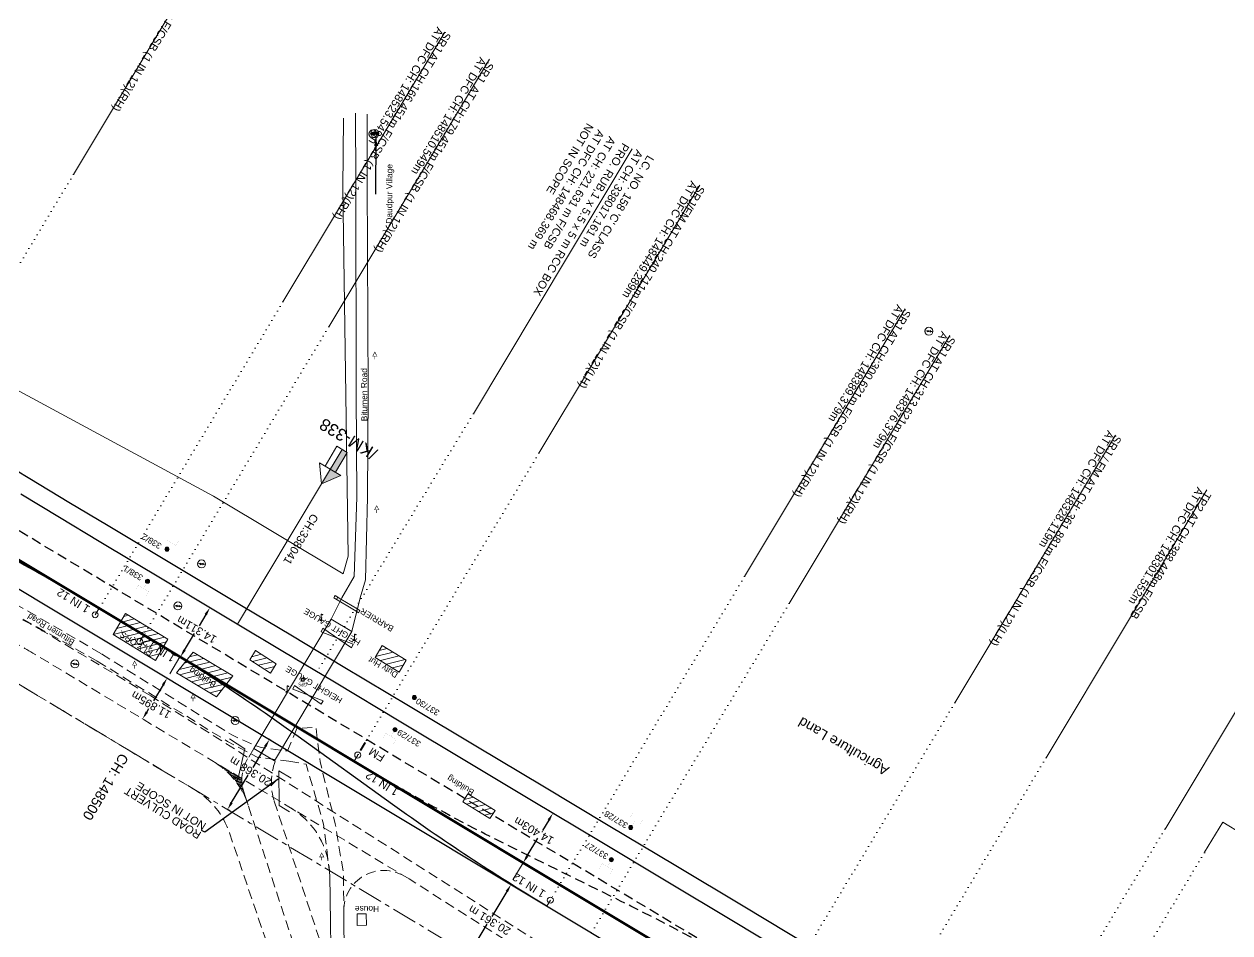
# Model space of a CAD drawing. Header units: metres. Extents: x 592467 to 614288, y 3398001 to 3402649.
# Drawn here: x 612915 to 613216.2, y 3400419.8 to 3400646.8 of the extents above; entities that cross this region are included whole.
import ezdxf
from ezdxf.enums import TextEntityAlignment as Align

# ---------------------------------------------------------------- set-up
doc = ezdxf.new("R2010")
doc.units = ezdxf.units.M
doc.header["$MEASUREMENT"] = 0
for name, pattern in [('CENTER', [2, 1.25, -0.25, 0.25, -0.25]), ('DASHED', [0.75, 0.5, -0.25]), ('DOT', [0.25, 0, -0.25])]:
    doc.linetypes.add(name, pattern=pattern)
doc.layers.get('0').update_dxf_attribs({"lineweight": 0})
doc.layers.get('Defpoints').update_dxf_attribs({"lineweight": 0})
for name, color, linetype, lineweight in [('Bounary Dim', 10, 'Continuous', 13), ('Cart Track', 34, 'Continuous', 0), ('Compound Wall', 7, 'Continuous', 13), ('DFCC BOUNDARY', 6, 'CENTER', 0), ('Electric Pole', 7, 'Continuous', 13), ('Existing Chainage', 7, 'Continuous', 0), ('Existing IR Track', 143, 'Continuous', 0), ('Gate', 7, 'Continuous', 13), ('Govt buliding', 7, 'Continuous', 13), ('GPS', 7, 'Continuous', 13), ('KM STONE', 7, 'Continuous', 0), ('Lamp_Post', 7, 'Continuous', 0), ('LC DETAILS IN PLAN', 7, 'Continuous', 0), ("NEW CHAWAPAIL STN. SRJ's", 10, 'Continuous', 0), ("NEW KHANNA CROSSING STN. SRJ's", 10, 'Continuous', 0), ('OHE MAST', 7, 'Continuous', 0), ('OHE MAST TEXT', 7, 'Continuous', 0), ('Piers_Abutment', 7, 'Continuous', 0), ('Proposed Chainage', 10, 'Continuous', 0), ('PROPOSED FEATURES', 1, 'Continuous', 0), ('Residential Building Semipucca', 7, 'Continuous', 13), ('Side Details', 7, 'Continuous', 13), ('Sign Board', 7, 'Continuous', 13), ('Subroad Edge', 34, 'Continuous', 0), ('Telephone_Pole', 7, 'Continuous', 13), ('Text', 7, 'Continuous', 13)]:
    doc.layers.add(name, color=color, linetype=linetype, lineweight=lineweight)
doc.layers.add('NEW KHANNA LOOP LINES', color=1, linetype='Continuous')
doc.styles.add('ARIAL', font='arial.ttf')
doc.styles.get("Standard").update_dxf_attribs({"font": 'arial.ttf'})
doc.styles.add('street name', font='tahoma.ttf', dxfattribs={"height": 2})
doc.styles.add('Style-Arial', font='arial.ttf')
doc.styles.add('Text', font='arial.ttf', dxfattribs={"height": 2})
doc.dimstyles.new('DIM', dxfattribs={"dimtxt": 2.5, "dimasz": 2.5, "dimexe": 0.18, "dimexo": 0.0625, "dimgap": 0.09, "dimtad": 0, "dimtih": 1, "dimtoh": 1, "dimdec": 3, "dimzin": 0, "dimdsep": 46, "dimtxsty": 'Standard', "dimcen": 0.09, "dimaunit": 1, "dimadec": 5, "dimazin": 0, "dimtfac": 1, "dimtdec": 3, "dimtofl": 0, "dimtmove": 0, "dimatfit": 3, "dimfxl": 1, "dimtolj": 1, "dimtzin": 0, "dimarcsym": 0})
doc.dimstyles.new('ISO-25', dxfattribs={"dimtxt": 2.5, "dimasz": 2.5, "dimexe": 1.25, "dimexo": 0.625, "dimtad": 1, "dimtxsty": 'Standard', "dimcen": 2.5, "dimadec": 0, "dimazin": 0, "dimtfac": 1, "dimtmove": 0, "dimatfit": 3, "dimfxl": 1, "dimarcsym": 0})
doc.dimstyles.get("Standard").update_dxf_attribs({"dimtxt": 8, "dimasz": 0.18, "dimexe": 0.18, "dimexo": 0.0625, "dimgap": 0.09, "dimtad": 0, "dimtih": 1, "dimtoh": 1, "dimdec": 3, "dimzin": 0, "dimdsep": 46, "dimtxsty": 'Standard', "dimcen": 0.09, "dimadec": 0, "dimazin": 0, "dimtfac": 1, "dimtdec": 3, "dimtofl": 0, "dimtmove": 0, "dimatfit": 3, "dimfxl": 1, "dimtolj": 1, "dimtzin": 0, "dimarcsym": 0})
pattern_1 = [(194.02077, (612007.361, 3401057.0714), (0.302842, -1.21276), [])]
pattern_2 = [(194.020766, (612007.36097, 3401057.07144), (0.09085258, -0.36382799), []), (194.020766, (612007.2094, 3401057.16243), (0.09085258, -0.36382799), [])]

# ---------------------------------------------------------------- blocks, each defined once
blk = doc.blocks.new('*D294')
at = {"layer": 'Bounary Dim', "color": 0, "lineweight": -2, "transparency": 16777216}
for p, q in [((613047.1, 3400449.65), (613047.2, 3400449.59)), ((613046.02, 3400447.96), (613044.46, 3400445.36)), ((613040.66, 3400439.04), (613043.31, 3400443.46)), ((613039.69, 3400437.3), (613039.79, 3400437.24))]:
    blk.add_line(p, q, dxfattribs=at)
at = {"layer": 'Bounary Dim', "color": 0, "lineweight": 13, "transparency": 16777216}
for points in [[(613045.73, 3400448.14), (613046.3, 3400447.79), (613047.04, 3400449.68)], [(613040.38, 3400439.22), (613040.95, 3400438.87), (613039.63, 3400437.33)]]:
    blk.add_solid(points, dxfattribs=at)
at = {"layer": 'Defpoints', "color": 0, "lineweight": 13, "transparency": 16777216}
for p in [(613047.04, 3400449.68), (613047.04, 3400449.68), (613039.63, 3400437.33)]:
    blk.add_point(p, dxfattribs=at)
at = {"layer": 'Bounary Dim', "color": 0, "transparency": 16777216, "insert": (613042.29, 3400445.33), "char_height": 2, "attachment_point": 5, "rotation": 150}
blk.add_mtext('\\A1;14.403m', dxfattribs=at)
blk = doc.blocks.new('*D295')
at = {"layer": 'Bounary Dim', "color": 0, "lineweight": -2, "transparency": 16777216}
for p, q in [((612961.3, 3400501.05), (612961.2, 3400501.11)), ((612960.33, 3400499.3), (612958.65, 3400496.5)), ((612955.03, 3400490.46), (612957.51, 3400494.6)), ((612953.95, 3400488.77), (612953.85, 3400488.83))]:
    blk.add_line(p, q, dxfattribs=at)
at = {"layer": 'Bounary Dim', "color": 0, "lineweight": 13, "transparency": 16777216}
for points in [[(612960.04, 3400499.47), (612960.61, 3400499.13), (612961.36, 3400501.02)], [(612954.74, 3400490.63), (612955.31, 3400490.28), (612954, 3400488.74)]]:
    blk.add_solid(points, dxfattribs=at)
at = {"layer": 'Defpoints', "color": 0, "lineweight": 13, "transparency": 16777216}
for p in [(612961.36, 3400501.02), (612961.36, 3400501.02), (612954, 3400488.74)]:
    blk.add_point(p, dxfattribs=at)
at = {"layer": 'Bounary Dim', "color": 0, "transparency": 16777216, "insert": (612958.08, 3400495.55), "char_height": 2, "attachment_point": 5, "rotation": 150}
blk.add_mtext('\\A1;14.311m', dxfattribs=at)
blk = doc.blocks.new('GPS')
at = {"const_width": 0.0279, "flags": 128}
blk.add_lwpolyline([(0.56, -0.56), (-0.56, -0.56), (-0.56, 0.56), (0.56, 0.56), (0.56, -0.56)], close=True, dxfattribs=at)
blk.add_3dface([(0.33, -0.33), (-0.33, -0.33), (-0.33, 0.33), (0.33, 0.33)])
at = {"style": 'street name'}
blk.add_text('GPS', height=0.868, rotation=179.0563, dxfattribs=at).set_placement((1.06, -0.8, -111.29))
blk = doc.blocks.new('EP')
at = {"extrusion": (0, 0, -1)}
blk.add_hatch(color=8, dxfattribs=at).paths.add_polyline_path([(-0.31, -0.24), (-0.94, -0.01), (-0.41, -0.1), (-0.43, 0.15), (0.21, -0.05), (0.21, 0.16), (0.93, -0.01), (0.31, 0.07), (0.31, -0.19), (-0.31, 0)])
at = {"color": 8}
for p, q in [((-0.93, -0.01), (-0.21, 0.16)), ((-0.31, 0.07), (-0.93, -0.01)), ((-0.31, -0.19), (-0.31, 0.07)), ((0.31, 0), (-0.31, -0.19)), ((-0.21, 0.16), (-0.21, -0.05)), ((-0.21, -0.05), (0.43, 0.15)), ((0.31, -0.24), (0.31, 0)), ((0.43, 0.15), (0.41, -0.1)), ((0.94, -0.01), (0.31, -0.24)), ((0.41, -0.1), (0.94, -0.01))]:
    blk.add_line(p, q, dxfattribs=at)
blk.add_circle((0, 0), 1, dxfattribs=at)
blk = doc.blocks.new('LP')
at = {"flags": 128}
for points in [[(0, 0), (0, 1.5)], [(0.25, 1.35), (0.44, 1.35)]]:
    blk.add_lwpolyline(points, dxfattribs=at)
for centre, radius, start, end in [((0.07, 0.99), 0.519, 57.6425, 97.3165), ((0.34, 1.33), 0.094, 11.7012, 168.0476)]:
    blk.add_arc(centre, radius, start, end)
at = {"extrusion": (0, 0, -1)}
blk.add_ellipse((0, 0.01), major_axis=(0.308, 0), ratio=0.400495, dxfattribs=at)
blk.add_ellipse((0.35, 1.36), major_axis=(0.0017, 0.0438), ratio=0.461056, start_param=1.74022, end_param=4.575836)
blk = doc.blocks.new('TSB')
at = {"const_width": 0.132, "flags": 128}
blk.add_lwpolyline([(-0.51, 0.84), (0.54, 0.84), (0, 1.85), (-0.51, 0.84)], close=True, dxfattribs=at)
at = {"const_width": 0.142, "flags": 128}
blk.add_lwpolyline([(0, 0.84), (0, 0)], dxfattribs=at)
blk = doc.blocks.new('TP')
at = {"layer": 'Telephone_Pole'}
blk.add_hatch(color=8, dxfattribs=at).paths.add_polyline_path([(0.49, 0.08, -0.516403), (0.5, 0.04, 0.157799), (0.42, -0.19, 0.257253), (0.43, -0.21), (0.7, -0.4, 0.297943), (0.73, -0.4, 0.213635), (0.94, -0.09, 0.292624), (0.86, 0.1, 0.314672), (-0.86, 0.1, 0.297888), (-0.94, -0.1, 0.205841), (-0.73, -0.4, 0.297943), (-0.7, -0.4), (-0.43, -0.21, 0.257253), (-0.42, -0.19, 0.155164), (-0.5, 0.04, -0.510878), (-0.49, 0.08, -0.167449)])
at = {"layer": 'Telephone_Pole', "color": 8}
for p, q in [((-0.7, -0.4), (-0.43, -0.21)), ((0.7, -0.4), (0.43, -0.21))]:
    blk.add_line(p, q, dxfattribs=at)
blk.add_circle((0, 0), 1.03, dxfattribs=at)
for centre, radius, start, end in [((0.01, -1.13), 1.5, 55.3659, 125.2353), ((-0.48, 0.05), 0.0243, 109.2181, 217.464), ((-0.82, -0.21), 0.402, 2.1844, 37.464), ((0.01, -1.34), 1.5, 71.1943, 109.2181), ((0.82, -0.21), 0.402, 141.9464, 177.8156), ((0.48, 0.06), 0.0243, 321.9464, 71.1943), ((0.75, -0.06), 0.194, 350.1231, 55.3659), ((-0.44, -0.19), 0.0258, 304.4776, 2.1844), ((0.44, -0.19), 0.0258, 177.8156, 235.5224), ((0.72, -0.38), 0.0258, 235.5224, 301.8866), ((0.49, -0.01), 0.462, 301.8866, 350.1231)]:
    blk.add_arc(centre, radius, start, end, dxfattribs=at)
for p in [(-0.44, -0.22), (0.44, -0.22)]:
    blk.add_point(p, dxfattribs=at)
blk = doc.blocks.new('OHE MAST')
at = {"layer": 'OHE MAST'}
h = blk.add_hatch(color=256, dxfattribs=at)
edge = h.paths.add_edge_path()
edge.add_arc((0, 0), 0.514, 0, 360)
at = {"layer": 'OHE MAST', "lineweight": 13, "const_width": 0.01, "flags": 128}
for points in [[(1.5, 3.5), (1.5, 2), (-1.5, 2), (-1.5, 3.5)], [(0, 2), (0, 0)]]:
    blk.add_lwpolyline(points, dxfattribs=at)
at = {"layer": 'OHE MAST'}
blk.add_circle((0, 0), 0.514, dxfattribs=at)
blk = doc.blocks.new('KM POST PLAN')
at = {"extrusion": (0, 0, -1)}
h = blk.add_hatch(color=256, dxfattribs=at)
h.paths.add_polyline_path([(0, -20), (0, -8.47), (3, -8.47), (3, -20)])
h.paths.add_polyline_path([(0, -8.47), (0, 0), (6.25, -8.47), (3, -8.47)], flags=16)
at = {"flags": 128}
for points in [[(0, 0), (-6.25, -8.47), (6.25, -8.47)], [(0, 0), (0, -20)], [(0, 0), (6.25, -8.47)], [(3, -8.47), (3, -20), (-3, -20), (-3, -8.47)]]:
    blk.add_lwpolyline(points, dxfattribs=at)
at = {"style": 'Style-Arial'}
blk.add_attdef('KM-POST', text='', height=6, dxfattribs=at).set_placement((0, -26, -263.95), align=Align.MIDDLE_CENTER)
blk = doc.blocks.new('*D330')
at = {"layer": 'Defpoints', "color": 0, "linetype": 'ByBlock', "lineweight": 13, "ltscale": 5}
for p in [(613036.58, 3400431.87), (613036.58, 3400431.87), (613026.1, 3400414.42)]:
    blk.add_point(p, dxfattribs=at)
at = {"layer": 'DFCC BOUNDARY', "color": 0, "linetype": 'ByBlock', "lineweight": -2, "ltscale": 5, "transparency": 16777216}
for p, q in [((613036.53, 3400431.9), (613036.42, 3400431.97)), ((613035.55, 3400430.16), (613031.79, 3400423.9)), ((613027.13, 3400416.13), (613030.65, 3400421.99)), ((613026.05, 3400414.45), (613025.94, 3400414.51))]:
    blk.add_line(p, q, dxfattribs=at)
at = {"layer": 'DFCC BOUNDARY', "color": 0, "linetype": 'ByBlock', "lineweight": 13, "ltscale": 5, "transparency": 16777216}
for points in [[(613035.26, 3400430.33), (613035.84, 3400429.99), (613036.58, 3400431.87)], [(613026.84, 3400416.3), (613027.41, 3400415.96), (613026.1, 3400414.42)]]:
    blk.add_solid(points, dxfattribs=at)
at = {"layer": 'DFCC BOUNDARY', "color": 0, "linetype": 'ByBlock', "ltscale": 5, "transparency": 16777216, "insert": (613031.22, 3400422.95), "char_height": 2, "attachment_point": 5, "rotation": 149}
blk.add_mtext('\\A1;20.361 m', dxfattribs=at)
blk = doc.blocks.new('*D331')
at = {"layer": 'Defpoints', "color": 0, "linetype": 'ByBlock', "lineweight": 13, "ltscale": 5}
for p in [(612976.93, 3400467.69), (612965.77, 3400450.62), (612966.47, 3400450.21)]:
    blk.add_point(p, dxfattribs=at)
at = {"layer": 'DFCC BOUNDARY', "color": 0, "linetype": 'ByBlock', "lineweight": -2, "ltscale": 5, "transparency": 16777216}
for p, q in [((612976.87, 3400467.72), (612976.08, 3400468.19)), ((612975.2, 3400466.39), (612972.06, 3400461.13)), ((612966.8, 3400452.34), (612970.92, 3400459.22)), ((612966.41, 3400450.24), (612965.62, 3400450.72))]:
    blk.add_line(p, q, dxfattribs=at)
at = {"layer": 'DFCC BOUNDARY', "color": 0, "linetype": 'ByBlock', "lineweight": 13, "ltscale": 5, "transparency": 16777216}
for points in [[(612974.92, 3400466.56), (612975.49, 3400466.21), (612976.23, 3400468.1)], [(612966.51, 3400452.51), (612967.08, 3400452.17), (612965.77, 3400450.62)]]:
    blk.add_solid(points, dxfattribs=at)
at = {"layer": 'DFCC BOUNDARY', "color": 0, "linetype": 'ByBlock', "ltscale": 5, "transparency": 16777216, "insert": (612971.49, 3400460.17), "char_height": 2, "attachment_point": 5, "rotation": 149}
blk.add_mtext('\\A1;20.368 m', dxfattribs=at)
blk = doc.blocks.new('*D320')
at = {"layer": 'Bounary Dim', "color": 0, "lineweight": -2, "transparency": 16777216}
for p, q in [((612950.63, 3400483.47), (612950.53, 3400483.53)), ((612949.66, 3400481.73), (612947.26, 3400477.73)), ((612944.51, 3400473.27), (612944.41, 3400473.33)), ((612945.59, 3400474.96), (612946.11, 3400475.82))]:
    blk.add_line(p, q, dxfattribs=at)
at = {"layer": 'Bounary Dim', "color": 0, "lineweight": 13, "transparency": 16777216}
for points in [[(612949.37, 3400481.9), (612949.94, 3400481.55), (612950.69, 3400483.44)], [(612945.31, 3400475.13), (612945.88, 3400474.79), (612944.56, 3400473.24)]]:
    blk.add_solid(points, dxfattribs=at)
at = {"layer": 'Defpoints', "color": 0, "lineweight": 13, "transparency": 16777216}
for p in [(612950.69, 3400483.44), (612950.69, 3400483.44), (612944.56, 3400473.24)]:
    blk.add_point(p, dxfattribs=at)
at = {"layer": 'Bounary Dim', "color": 0, "transparency": 16777216, "insert": (612946.68, 3400476.77), "char_height": 2, "attachment_point": 5, "rotation": 150}
blk.add_mtext('\\A1;11.895m', dxfattribs=at)

msp = doc.modelspace()

# ---------------------------------------------------------------- hatches: boundary and pattern name
at = {"lineweight": 13}
h = msp.add_hatch(dxfattribs=at)
h.set_pattern_fill('ANSI32', color=1)
h.set_pattern_definition(pattern_2)
h.paths.add_polyline_path([(612967.8917, 3400457.5404), (612968.3773, 3400458.1016), (612968.5286, 3400458.8543), (612962.2211, 3400462.6411, -0.09622055)])
h = msp.add_hatch(dxfattribs=at)
h.set_pattern_fill('ANSI32', color=1)
h.set_pattern_definition(pattern_2)
h.paths.add_polyline_path([(612967.8917, 3400457.5404, -0.08290394), (612970.9391, 3400451.7007), (612969.8568, 3400455.0159, -0.08489845), (612969.3658, 3400458.3516), (612968.5286, 3400458.8543), (612968.3773, 3400458.1016)])
at = {"layer": 'Govt buliding', "linetype": 'ByBlock', "ltscale": 5}
h = msp.add_hatch(dxfattribs=at)
h.set_pattern_fill('ANSI31', color=3, scale=10)
h.set_pattern_definition(pattern_1)
h.paths.add_polyline_path([(612940.3165, 3400499.6126), (612950.8893, 3400493.1457), (612947.7458, 3400487.8745), (612937.1761, 3400494.3396)])
h = msp.add_hatch(dxfattribs=at)
h.set_pattern_fill('ANSI31', color=3, scale=10)
h.set_pattern_definition(pattern_1)
h.paths.add_polyline_path([(613008.6136, 3400484.9536), (613002.6565, 3400488.6057), (613004.4291, 3400491.5931), (613010.3908, 3400487.9382)])
h = msp.add_hatch(dxfattribs=at)
h.set_pattern_fill('ANSI31', color=3, scale=10)
h.set_pattern_definition(pattern_1)
h.paths.add_polyline_path([(612957.1479, 3400489.9597), (612967.1371, 3400483.9917), (612963.0047, 3400478.7683), (612953.0155, 3400484.7363)])
h = msp.add_hatch(dxfattribs=at)
h.set_pattern_fill('ANSI31', color=3, scale=10)
h.set_pattern_definition(pattern_1)
h.paths.add_polyline_path([(612972.7214, 3400490.3793), (612977.9439, 3400487.0238), (612976.5433, 3400484.6676), (612971.3204, 3400488.0234)])
h = msp.add_hatch(dxfattribs=at)
h.set_pattern_fill('ANSI31', color=3, scale=10)
h.set_pattern_definition(pattern_1)
h.paths.add_polyline_path([(613024.517, 3400452.5269), (613025.832, 3400454.5338), (613032.6523, 3400450.3532), (613031.3373, 3400448.3462)])

# ---------------------------------------------------------------- linework, layer by layer
at = {"color": 5, "lineweight": 18}
for points in [[(612972.3559, 3400465.8862), (612991.6634, 3400498.1767), (612996.813, 3400495.0976), (612977.5056, 3400462.8071)], [(612967.9002, 3400457.5502), (612968.3773, 3400458.1016), (612970.0677, 3400465.8186), (612966.287, 3400468.2444)], [(612972.3559, 3400465.8862), (612977.5056, 3400462.8071)], [(612981.216, 3400450.0075), (612978.6742, 3400451.6296), (612978.5486, 3400460.2863), (612981.6987, 3400458.4608)]]:
    msp.add_lwpolyline(points, dxfattribs=at)
at = {"layer": 'Bounary Dim', "lineweight": 60, "flags": 128}
msp.add_lwpolyline([(613958.1459, 3399885.8837), (611491.7053, 3401366.6543)], dxfattribs=at)
at = {"layer": 'Cart Track', "color": 3, "linetype": 'DASHED', "lineweight": 18, "ltscale": 5, "flags": 128}
for points in [[(612822.6615, 3400556.391), (612828.7728, 3400552.596), (612849.0622, 3400539.3199), (612891.6558, 3400514.1814), (612934.3437, 3400489.4992)], [(612933.2298, 3400487.6993), (612890.3834, 3400512.0198), (612848.0927, 3400536.9044), (612827.1727, 3400550.4728), (612821.8153, 3400553.892)]]:
    msp.add_lwpolyline(points, dxfattribs=at)
at = {"layer": 'Compound Wall', "lineweight": 13, "flags": 128}
msp.add_lwpolyline([(612802.2523, 3400683.6769), (612801.4891, 3400614.8046), (612847.1391, 3400588.8949), (612847.8426, 3400590.6743), (612962.268, 3400528.8787), (612994.6949, 3400509.5289), (612995.8844, 3400513.8991), (612994.5524, 3400605.7584), (612994.7792, 3400623.292)], dxfattribs=at)
at = {"layer": 'DFCC BOUNDARY', "lineweight": 20, "ltscale": 5, "flags": 128}
msp.add_lwpolyline([(614041.5691, 3399808.0569), (614024.8946, 3399818.0451), (614015.7799, 3399823.4801), (613999.6668, 3399833.1472), (613984.2678, 3399842.3864), (613970.3399, 3399850.7392), (613956.28, 3399859.171), (613935.3694, 3399871.6997), (613914.0452, 3399884.4761), (613893.0192, 3399897.0501), (613871.8449, 3399909.7128), (613852.9598, 3399921.0218), (613833.556, 3399932.6415), (613813.9647, 3399944.3899), (613794.3788, 3399956.135), (613785.1827, 3399961.7215), (613766.9214, 3399972.6596), (613749.4195, 3399983.1428), (613728.9884, 3399995.4118), (613708.8827, 3400007.4858), (613694.3209, 3400016.4815), (613683.438, 3400022.9821), (613672.6694, 3400029.4145), (613655.9148, 3400039.4557), (613639.4636, 3400049.3149), (613623.1362, 3400059.0655), (613588.5555, 3400079.7543), (613570.3464, 3400090.6659), (613554.0406, 3400100.4359), (613537.9106, 3400110.1005), (613520.0636, 3400120.785), (613502.2625, 3400131.4419), (613494.8716, 3400135.8611), (613466.5822, 3400152.7759), (613449.3813, 3400163.1052), (613431.0466, 3400174.1154), (613415.8091, 3400183.244), (613399.1734, 3400193.2103), (613383.5507, 3400202.5609), (613368.0053, 3400211.8654), (613352.5934, 3400221.0969), (613321.617, 3400239.6514), (613288.0469, 3400259.7596), (613270.2946, 3400270.393), (613254.1066, 3400280.089), (613238.1295, 3400289.6587), (613220.6946, 3400300.1098), (613210.4076, 3400306.2763), (613210.9259, 3400307.1316), (613203.8422, 3400311.378), (613186.2102, 3400318.9888), (613155.1926, 3400337.6881), (613137.3264, 3400348.5159), (613123.1418, 3400357.4299), (613105.704, 3400368.3883), (613086.8393, 3400380.2435), (613072.3406, 3400389.2714), (613055.8254, 3400400.104), (613038.8743, 3400410.2624), (613026.0988, 3400414.4165), (613004.7908, 3400427.2079), (612988.0081, 3400437.2869), (612971.3835, 3400447.2493), (612958.5974, 3400454.9449), (612945.9381, 3400462.5143), (612929.2164, 3400472.5718), (612912.6216, 3400482.5165), (612902.7099, 3400488.4647), (612893.0147, 3400494.2995), (612875.0057, 3400505.0999), (612865.0899, 3400511.4414), (612841.5948, 3400525.9252), (612830.0651, 3400532.7028), (612779.4796, 3400452.2186), (612773.9701, 3400455.5252), (612761.8932, 3400462.7733), (612747.9498, 3400471.1418), (612731.5019, 3400481.0133), (612715.5245, 3400490.6024), (612697.5875, 3400501.4772), (612679.2885, 3400512.2621), (612663.9096, 3400521.4727), (612649.2767, 3400530.2632), (612633.5761, 3400539.6862), (612617.7078, 3400549.309), (612600.7881, 3400559.4637), (612583.9185, 3400569.5883), (612567.431, 3400579.4836), (612552.0072, 3400588.7405), (612535.1641, 3400598.8492), (612518.2418, 3400609.0054), (612501.1244, 3400619.2788), (612487.8954, 3400627.2184), (612467.8407, 3400639.2457), (612448.7592, 3400650.7068), (612432.9012, 3400660.2242), (612414.6558, 3400671.1746), (612397.7772, 3400681.3046), (612383.2243, 3400690.0388), (612378.1953, 3400693.057), (612346.1557, 3400712.2862), (612330.8218, 3400721.4892), (612315.6708, 3400730.5824), (612298.1544, 3400740.0639), (612282.015, 3400749.6299), (612264.387, 3400760.0783), (612247.3663, 3400770.1667), (612227.7762, 3400781.7781), (612208.2413, 3400792.3151), (612191.4432, 3400803.3132), (612174.6771, 3400813.2508), (612157.5822, 3400822.6823), (612142.0972, 3400832.5613), (612125.0532, 3400842.6636), (612107.6902, 3400852.9549), (612088.8382, 3400863.9013), (612070.6441, 3400874.8344), (612054.2742, 3400884.6936), (612038.4001, 3400894.2542), (612021.4289, 3400904.3691), (612003.7582, 3400914.901), (611987.1221, 3400924.9648), (611971.1468, 3400934.6289), (611954.7697, 3400944.4222), (611937.9127, 3400954.5025), (611922.6068, 3400963.7236), (611907.8037, 3400972.6418), (611892.7602, 3400981.6468), (611877.6876, 3400990.6692), (611862.1214, 3401000.0476), (611847.6422, 3401008.7711), (611835.6161, 3401015.9539), (611823.7539, 3401023.0384), (611807.2378, 3401032.978), (611790.9759, 3401042.7646), (611774.2607, 3401052.856), (611757.8836, 3401062.7432), (611742.4536, 3401072.0167), (611727.3475, 3401081.0955), (611711.4069, 3401090.6799), (611695.8881, 3401100.0106), (611679.5475, 3401109.8232), (611663.6992, 3401119.3333), (611653.6284, 3401125.3547), (611643.529, 3401131.3933), (611626.9857, 3401141.336), (611611.0368, 3401150.9215), (611594.7626, 3401160.6656), (611578.3725, 3401170.4792), (611560.8544, 3401181.0153), (611605.1795, 3401254.7126), (611605.1793, 3401254.7127), (611587.9728, 3401265.0616), (611571.747, 3401274.7868), (611549.8857, 3401287.8868), (611540.0137, 3401293.8124), (611524.671, 3401303.0218), (611509.1876, 3401312.2845), (611493.9735, 3401321.386), (611477.4397, 3401331.3464), (611461.2473, 3401341.1011), (611444.6578, 3401351.0735), (611428.129, 3401361.0095), (611411.1671, 3401371.1714), (611394.2008, 3401381.3359), (611377.9093, 3401391.1332), (611361.8998, 3401400.7609), (611345.3726, 3401410.7086), (611329.2809, 3401420.3941), (611314.2811, 3401429.3997), (611265.4291, 3401454.6678), (611276.9146, 3401476.8733), (611278.5099, 3401479.9575)], dxfattribs=at)
at = {"layer": 'Existing Chainage', "linetype": 'Continuous', "lineweight": 13, "flags": 128}
for points in [[(612989.2605, 3400532.0046), (612968.2611, 3400496.8803)], [(612975.9587, 3400509.7545), (612968.2611, 3400496.8803)]]:
    msp.add_lwpolyline(points, dxfattribs=at)
at = {"layer": 'Existing IR Track', "color": 0, "lineweight": 30, "flags": 128}
for points in [[(613225.7684, 3400347.8197), (613209.8471, 3400357.4149), (613193.7998, 3400367.0422), (613177.5616, 3400376.7499), (613144.8815, 3400396.3073), (613128.3249, 3400406.2256), (613111.5372, 3400416.2783), (613094.5523, 3400426.4491), (613077.724, 3400436.5295), (613060.8265, 3400446.6514), (613044.5112, 3400456.4387), (613028.2072, 3400466.2192), (613011.4354, 3400476.2615), (612994.6771, 3400486.2958), (612981.9792, 3400493.912), (612969.2632, 3400501.539), (612952.6124, 3400511.4951), (612935.9135, 3400521.48), (612926.1658, 3400527.3459), (612916.3512, 3400533.252), (612898.4135, 3400544.006)], [(613223.4062, 3400343.9548), (613207.4591, 3400353.5493), (613175.1784, 3400372.8902), (613157.5925, 3400383.4306), (613142.5008, 3400392.4506), (613125.8578, 3400402.3977), (613109.1572, 3400412.4252), (613092.1312, 3400422.6479), (613075.3588, 3400432.6992), (613058.4077, 3400442.8575), (613042.1509, 3400452.6165), (613025.8995, 3400462.3722), (613009.0822, 3400472.4501), (612992.4574, 3400482.4125), (612979.6174, 3400490.09), (612966.958, 3400497.6594), (612950.252, 3400507.6706), (612933.688, 3400517.5969), (612923.8145, 3400523.5391), (612914.0981, 3400529.3867)]]:
    msp.add_lwpolyline(points, dxfattribs=at)
at = {"layer": 'Gate', "color": 3}
for p, q in [((612989.138, 3400495.0031), (612989.6032, 3400495.888)), ((612997.1806, 3400491.9052), (612989.138, 3400495.0031)), ((612989.6032, 3400495.888), (612996.7155, 3400491.0203)), ((612997.1806, 3400491.9052), (612996.7155, 3400491.0203)), ((612982.044, 3400480.6811), (612982.5091, 3400481.566)), ((612989.6529, 3400477.8111), (612982.044, 3400480.6811)), ((612982.5091, 3400481.566), (612989.1877, 3400476.9262)), ((612989.6529, 3400477.8111), (612989.1877, 3400476.9262))]:
    msp.add_line(p, q, dxfattribs=at)
at = {"layer": 'Govt buliding', "color": 3, "linetype": 'ByBlock', "lineweight": 18, "ltscale": 5}
for points in [[(612940.3165, 3400499.6126), (612950.8893, 3400493.1457), (612947.7458, 3400487.8745), (612937.1761, 3400494.3396)], [(612957.1479, 3400489.9597), (612967.1371, 3400483.9917), (612963.0047, 3400478.7683), (612953.0155, 3400484.7363)]]:
    msp.add_lwpolyline(points, close=True, dxfattribs=at)
at = {"layer": 'Govt buliding', "color": 3, "linetype": 'ByBlock', "lineweight": 18, "ltscale": 5, "flags": 128}
msp.add_lwpolyline([(613024.517, 3400452.5269), (613025.832, 3400454.5338), (613032.6523, 3400450.3532), (613031.3373, 3400448.3462)], close=True, dxfattribs=at)
at = {"layer": 'Govt buliding', "color": 3}
msp.add_3dface([(613008.6136, 3400484.9536), (613002.6565, 3400488.6057), (613004.4291, 3400491.5931), (613010.3908, 3400487.9382)], dxfattribs=at)
at = {"layer": 'Govt buliding', "color": 3, "linetype": 'ByBlock', "lineweight": 18, "ltscale": 5}
msp.add_3dface([(612972.7214, 3400490.3793), (612977.9439, 3400487.0238), (612976.5433, 3400484.6676), (612971.3204, 3400488.0234)], dxfattribs=at)
at = {"layer": 'LC DETAILS IN PLAN', "lineweight": 18, "flags": 128}
msp.add_lwpolyline([(613066.8784, 3400615.604), (613027.1756, 3400549.4731)], dxfattribs=at)
at = {"layer": "NEW CHAWAPAIL STN. SRJ's", "linetype": 'DOT', "lineweight": 18, "ltscale": 5, "flags": 128}
for points in [[(612927.2838, 3400609.2403), (612881.187, 3400532.4592)], [(612979.626, 3400577.4094), (612933.7537, 3400500.8954)], [(613043.5661, 3400539.6328), (612997.3736, 3400462.7001)], [(613147.4483, 3400477.2653), (613101.2592, 3400400.3306)], [(613170.2618, 3400463.5688), (613119.1596, 3400378.4286)], [(613199.9505, 3400445.7447), (613149.9882, 3400362.4812)], [(613209.7869, 3400439.8393), (613157.1637, 3400352.1876)]]:
    msp.add_lwpolyline(points, dxfattribs=at)
at = {"layer": "NEW CHAWAPAIL STN. SRJ's", "color": 1, "linetype": 'DOT', "lineweight": 18, "ltscale": 5, "flags": 128}
for points in [[(612991.0412, 3400571.167), (612944.854, 3400494.2312)], [(613094.9268, 3400508.7975), (613046.4115, 3400427.9881)], [(613106.0724, 3400502.106), (613056.6663, 3400419.8128)]]:
    msp.add_lwpolyline(points, dxfattribs=at)
at = {"layer": "NEW CHAWAPAIL STN. SRJ's", "color": 0, "linetype": 'DOT', "lineweight": 18, "ltscale": 5, "flags": 128}
msp.add_lwpolyline([(613027.1756, 3400549.4731), (612988.1113, 3400485.0112)], dxfattribs=at)
at = {"layer": "NEW KHANNA CROSSING STN. SRJ's", "color": 10, "linetype": 'Continuous', "lineweight": 18}
for points in [[(612967.535, 3400676.2844), (612933.5509, 3400619.6789), (612933.5509, 3400619.6789), (612927.2838, 3400609.2403)], [(613020.0565, 3400644.7522), (612979.626, 3400577.4094)]]:
    msp.add_lwpolyline(points, dxfattribs=at)
at = {"layer": "NEW KHANNA CROSSING STN. SRJ's", "color": 1, "linetype": 'Continuous', "lineweight": 18, "flags": 128}
for points in [[(613031.2021, 3400638.0608), (612991.0412, 3400571.167)], [(613135.0877, 3400575.6913), (613094.9268, 3400508.7975)], [(613146.2333, 3400568.9998), (613106.0724, 3400502.106)]]:
    msp.add_lwpolyline(points, dxfattribs=at)
at = {"layer": "NEW KHANNA CROSSING STN. SRJ's", "color": 10, "linetype": 'Continuous', "lineweight": 18, "flags": 128}
for points in [[(613083.7236, 3400606.5286), (613043.5661, 3400539.6328)], [(613187.6092, 3400544.1591), (613147.4483, 3400477.2653)], [(613210.4256, 3400530.4675), (613170.2618, 3400463.5688)], [(613240.1307, 3400512.6268), (613199.9699, 3400445.7331)], [(613209.8421, 3400439.9313), (613214.3683, 3400447.4703), (613219.3016, 3400444.5085), (613255.2563, 3400504.3964)], [(612932.7047, 3400499.257), (612933.7057, 3400500.9242)], [(612943.8512, 3400492.5651), (612944.8521, 3400494.2323)], [(612998.2962, 3400464.2367), (612997.3736, 3400462.7001)], [(613046.4115, 3400427.9881), (613045.5207, 3400426.5043)]]:
    msp.add_lwpolyline(points, dxfattribs=at)
at = {"layer": "NEW KHANNA CROSSING STN. SRJ's", "color": 10, "linetype": 'Continuous', "lineweight": 18, "const_width": 0.5, "flags": 128}
msp.add_lwpolyline([(613000.1803, 3400467.3751), (612998.9572, 3400465.3377)], dxfattribs=at)
at = {"layer": "NEW KHANNA CROSSING STN. SRJ's", "color": 10, "linetype": 'Continuous', "lineweight": 20}
for centre in [(612932.7047, 3400499.257), (612943.8531, 3400492.5639), (612998.2962, 3400464.2367), (613046.4083, 3400427.99)]:
    msp.add_circle(centre, 0.75, dxfattribs=at)
at = {"layer": 'NEW KHANNA LOOP LINES', "linetype": 'Continuous', "lineweight": 30, "flags": 128}
msp.add_lwpolyline([(612760.6953, 3400597.5042), (613874.5298, 3399928.7942)], dxfattribs=at)
for points in [[(612933.7065, 3400500.9237, 0.02078913), (612893.2025, 3400523.0049), (612867.1059, 3400535.8548, -0.02078807), (612826.6039, 3400557.9348, -0.02078807)], [(613045.5207, 3400426.5043, -0.02078811), (613006.9922, 3400451.8717), (612983.3825, 3400468.8638, 0.02078909), (612944.8521, 3400494.2323)]]:
    msp.add_lwpolyline(points, format="xyb", dxfattribs=at)
at = {"layer": 'NEW KHANNA LOOP LINES', "linetype": 'DASHED', "lineweight": 30, "ltscale": 5, "flags": 128}
msp.add_lwpolyline([(613867.5212, 3399947.5817), (612885.1956, 3400537.338)], dxfattribs=at)
msp.add_lwpolyline([(613104.4763, 3400405.689, 0.02078913), (613063.9722, 3400427.7702), (613037.8756, 3400440.6201, -0.02078807), (612997.3736, 3400462.7001, -0.02078807)], format="xyb", dxfattribs=at)
at = {"layer": 'Piers_Abutment', "color": 3, "flags": 128}
for points in [[(612994.094, 3400503.1933), (612992.6394, 3400504.0666), (612992.4886, 3400503.8155), (612992.2928, 3400503.4893), (612997.8707, 3400500.1406), (612998.4805, 3400499.7799), (612998.8246, 3400500.3532), (612998.3025, 3400500.6648), (612994.094, 3400503.1933)], [(612992.955, 3400503.0918), (612993.301, 3400503.6676)], [(612997.8707, 3400500.1406), (612998.2167, 3400500.7164)]]:
    msp.add_lwpolyline(points, dxfattribs=at)
at = {"layer": 'Proposed Chainage', "linetype": 'Continuous', "lineweight": 0, "flags": 128}
for points in [[(612951.3228, 3400484.5156), (612953.8964, 3400488.8024)], [(613037.0582, 3400433.0429), (613039.6318, 3400437.3297)]]:
    msp.add_lwpolyline(points, dxfattribs=at)
at = {"layer": 'PROPOSED FEATURES', "linetype": 'DASHED', "lineweight": 13, "ltscale": 5}
msp.add_line((612972.3559, 3400465.8862), (612970.7804, 3400463.2512), dxfattribs=at)
at = {"layer": 'PROPOSED FEATURES', "linetype": 'DASHED', "lineweight": 18, "ltscale": 5, "flags": 128}
for points in [[(612946.5911, 3400479.0231), (612919.9908, 3400494.993)], [(613011.1187, 3400433.2845), (612917.1365, 3400489.7084)], [(613173.2217, 3400335.027), (612946.5911, 3400479.0231)], [(612969.8568, 3400455.0159), (612983.916, 3400411.9498)], [(612977.4549, 3400452.6863), (612989.3781, 3400416.1631)], [(613171.0765, 3400331.6509), (613011.1187, 3400433.2845)]]:
    msp.add_lwpolyline(points, dxfattribs=at)
msp.add_lwpolyline([(612980.246, 3400331.9737), (612980.2742, 3400353.5142), (612979.8826, 3400396.852, 0.07980237), (612977.226, 3400412.4874), (612966.2378, 3400444.8234, 0.17754285), (612957.5905, 3400455.5388), (612905.8905, 3400486.5559)], format="xyb", dxfattribs=at)
at = {"layer": 'PROPOSED FEATURES', "linetype": 'DASHED', "lineweight": 13, "ltscale": 5, "flags": 128}
for points in [[(612969.3658, 3400458.3516), (612962.2211, 3400462.6411)], [(613009.9535, 3400433.9841), (613011.1187, 3400433.2845)]]:
    msp.add_lwpolyline(points, dxfattribs=at)
at = {"layer": 'PROPOSED FEATURES', "linetype": 'DASHED', "lineweight": 25, "ltscale": 5, "flags": 128}
msp.add_lwpolyline([(612989.8062, 3400440.2835), (612989.8056, 3400440.2839)], dxfattribs=at)
at = {"layer": 'PROPOSED FEATURES', "linetype": 'DASHED', "lineweight": 18, "ltscale": 5}
for centre, radius, end in [((612868.5181, 3400409.2576), 100, 64.23088), ((612865.6638, 3400403.973), 100, 64.23088), ((613004.8064, 3400425.4104), 10, 180.430967)]:
    msp.add_arc(centre, radius, 59.020766, end, dxfattribs=at)
at = {"layer": 'PROPOSED FEATURES', "linetype": 'DASHED', "lineweight": 13, "ltscale": 5}
for centre, radius, start, end in [((612951.9266, 3400445.494), 20, 18.07949, 59.020766), ((612979.3631, 3400458.1193), 10, 149.123519, 198.07949), ((612991.7144, 3400457.3414), 15, 159.10792, 198.07949), ((612971.3031, 3400433.8609), 20, 0.993076, 59.020766)]:
    msp.add_arc(centre, radius, start, end, dxfattribs=at)
at = {"layer": 'Residential Building Semipucca'}
msp.add_3dface([(612998.1722, 3400421.689), (612998.1328, 3400424.5737), (613000.4155, 3400424.6028), (613000.455, 3400421.7169)], dxfattribs=at)
at = {"layer": 'Subroad Edge', "lineweight": 13}
for p, q in [((612994.3396, 3400503.474), (612991.6634, 3400498.1767)), ((612994.8067, 3400425.3352), (612994.9003, 3400412.8989))]:
    msp.add_line(p, q, dxfattribs=at)
at = {"layer": 'Subroad Edge', "lineweight": 13, "flags": 128}
for points in [[(612994.3396, 3400503.474), (612997.4316, 3400508.8202), (612998.0756, 3400528.6792), (612997.9246, 3400554.5621), (612997.8428, 3400607.5128), (612997.7162, 3400624.5738)], [(612996.813, 3400495.0976), (612998.9357, 3400503.5381), (613000.2656, 3400508.0184), (613000.6952, 3400528.678), (613000.934, 3400554.7936), (613000.6764, 3400607.7655), (613000.6327, 3400624.2797)], [(612991.3001, 3400434.2076), (612991.7024, 3400404.4429)]]:
    msp.add_lwpolyline(points, dxfattribs=at)
at = {"layer": 'Subroad Edge', "color": 3, "linetype": 'DASHED', "lineweight": 13, "ltscale": 5, "flags": 128}
for points in [[(612934.2768, 3400489.4837), (612966.9791, 3400469.1579), (612971.828, 3400466.9794), (612974.1661, 3400466.0765), (612980.6376, 3400465.2605)], [(612933.2298, 3400487.6993), (612965.7251, 3400467.6411), (612971.2008, 3400464.7634), (612973.1802, 3400463.6939), (612981.1043, 3400462.6752)], [(612980.6376, 3400465.2605), (612980.712, 3400465.2511), (612983.1205, 3400470.8585), (612987.8369, 3400471.1865), (612988.9149, 3400462.5595), (612992.673, 3400447.0688), (612994.7359, 3400434.752), (612994.8181, 3400423.8255)], [(612981.1043, 3400462.6752), (612985.4126, 3400461.9515), (612989.7749, 3400446.9301), (612991.2593, 3400434.8757), (612991.2946, 3400433.2793)]]:
    msp.add_lwpolyline(points, dxfattribs=at)

# ---------------------------------------------------------------- block references
at = {"layer": 'Electric Pole', "xscale": 0.9997078270984129, "yscale": 0.9997078270984129, "zscale": 0.9997078270984129}
for p in [(613002.0714, 3400619.358), (613140.9626, 3400570.0914), (612959.2831, 3400511.9692), (612953.3873, 3400501.4654), (612927.6501, 3400486.9865), (612967.6922, 3400472.8376)]:
    msp.add_blockref('EP', p, dxfattribs=at)
at = {"layer": 'GPS'}
msp.add_blockref('GPS', (612984.563, 3400483.053), dxfattribs=at)
at = {"layer": 'KM STONE'}
ref = msp.add_blockref('KM POST PLAN', (612989.2605, 3400532.0046), dxfattribs=dict(at, xscale=0.499999999999999, yscale=0.499999999999999, zscale=0.499999999999999, rotation=149.1234748817136))
ref.add_attrib('KM-POST', '/KM-338', dxfattribs={"layer": '0', "height": 3, "rotation": 149.123475, "style": 'Style-Arial'}).set_placement((612995.9319, 3400543.1622), align=Align.MIDDLE_CENTER)
at = {"layer": 'Lamp_Post', "xscale": 0.9997078270984129, "yscale": 0.9997078270984129, "zscale": 0.9997078270984129}
for p in [(612989.1508, 3400497.8928), (612997.4733, 3400492.925), (612980.6483, 3400480.0081)]:
    msp.add_blockref('LP', p, dxfattribs=at)
at = {"layer": 'OHE MAST'}
for p, rotation in [((612950.648, 3400515.6463), 329.0208306527206), ((612945.7892, 3400507.644), 149.0208306527207), ((613012.4583, 3400478.5885), 329.0208306527206), ((613007.5952, 3400470.5446), 149.0208306527207), ((613066.4977, 3400446.1356), 329.0208306527206), ((613061.6388, 3400438.1077), 149.0208306527207)]:
    msp.add_blockref('OHE MAST', p, dxfattribs=dict(at, rotation=rotation))
at = {"layer": 'Sign Board', "xscale": 0.9997078270984129, "yscale": 0.9997078270984129, "zscale": 0.9997078270984129}
for p in [(613002.5677, 3400563.0294), (613003.0299, 3400524.6506), (612942.5626, 3400485.8416), (612957.1477, 3400477.6419), (612989.3029, 3400437.9247)]:
    msp.add_blockref('TSB', p, dxfattribs=at)
at = {"layer": 'Telephone_Pole', "xscale": 0.9997078270984129, "yscale": 0.9997078270984129, "zscale": 0.9997078270984129}
msp.add_blockref('TP', (613002.5691, 3400619.4752), dxfattribs=at)

# ---------------------------------------------------------------- texts
at = {"layer": 'Existing Chainage', "lineweight": 0, "insert": (612980.4523, 3400512.0794), "char_height": 2, "attachment_point": 6, "rotation": 239.124572, "line_spacing_factor": 0.6, "style": 'Style-Arial'}
msp.add_mtext('CH:338041', dxfattribs=at)
at = {"layer": 'LC DETAILS IN PLAN', "color": 5, "lineweight": 13, "style": 'ARIAL'}
for s, p in [('NOT IN SCOPE ', (613055.5988, 3400622.2385)), ('AT DFC CH: 148468.369 m', (613058.3165, 3400620.6069)), ('AT CH: 221.631 m F/CSB', (613061.1347, 3400618.9149)), ('PRO. RUB,1 x 5.5 x 5 m RCC BOX', (613064.5298, 3400617.2821))]:
    msp.add_text(s, height=2, rotation=239.1222, dxfattribs=at).set_placement(p)
at = {"layer": 'LC DETAILS IN PLAN', "lineweight": 13, "style": 'ARIAL'}
msp.add_text('AT CH: 338017.161 m', height=2, rotation=239.1222, dxfattribs=at).set_placement((613067.9687, 3400615.6231))
at = {"layer": 'LC DETAILS IN PLAN', "color": 3, "lineweight": 13, "style": 'ARIAL'}
msp.add_text("LC. NO. 158 'C' CLASS", height=2, rotation=239.1222, dxfattribs=at).set_placement((613070.7042, 3400614.2043))
at = {"layer": "NEW KHANNA CROSSING STN. SRJ's", "linetype": 'Continuous', "lineweight": 13, "char_height": 2, "attachment_point": 4, "rotation": 239.020762, "line_spacing_factor": 0.648, "style": 'Style-Arial'}
for s, insert, width in [('SRJ/FM AT CH:105.191m F/CSB (1 IN 12)(RH)\\PAT DFC CH: 148584.809m ', (612967.1574, 3400676.3546), 65.499079), ('SRJ AT CH:166.451m F/CSB (1 IN 12)(RH)\\PAT DFC CH: 148523.549m ', (613019.9211, 3400645.1883), 67.776563), ('SRJ  AT CH:179.451m F/CSB (1 IN 12)(RH)\\PAT DFC CH: 148510.549m ', (613030.6112, 3400637.6589), 67.909286), ('SRJ/FM AT CH:240.711m F/CSB (1 IN 12)(LH)\\PAT DFC CH: 148449.289m ', (613083.3386, 3400606.7597), 66.064363), ('SRJ AT CH:300.621m F/CSB (1 IN 12)(RH)\\PAT DFC CH: 148389.379m ', (613134.8102, 3400575.8579), 67.776563), ('SRJ AT CH:313.621m F/CSB (1 IN 12)(RH)\\PAT DFC CH: 148376.379m ', (613145.9558, 3400569.1664), 67.776563), ('SRJ / FM AT CH: 361.881m F/CSB (1 IN 12)(LH)\\PAT DFC CH: 148328.119m ', (613187.4235, 3400544.4192), 65.385642), ('TP2 AT CH:388.448m F/CSB \\PAT DFC CH: 148301.552m ', (613209.8049, 3400530.2778), 55.268286)]:
    msp.add_mtext(s, dxfattribs=dict(at, insert=insert, width=width))
at = {"layer": "NEW KHANNA CROSSING STN. SRJ's", "linetype": 'Continuous', "lineweight": 13, "char_height": 2, "attachment_point": 4, "rotation": 148, "line_spacing_factor": 0.60036, "style": 'Style-Arial'}
for insert in [(612931.0739, 3400500.3754), (612952.4855, 3400488.132), (613008.193, 3400454.7296), (613044.8834, 3400429.2796)]:
    msp.add_mtext('1 IN 12', dxfattribs=dict(at, insert=insert))
at = {"layer": 'NEW KHANNA LOOP LINES', "linetype": 'DASHED', "lineweight": 25, "ltscale": 5, "insert": (613004.7581, 3400463.2537, -18.4048), "char_height": 2, "attachment_point": 4, "rotation": 148, "line_spacing_factor": 0.60036, "style": 'Style-Arial'}
msp.add_mtext('FM', dxfattribs=at)
at = {"layer": 'OHE MAST TEXT', "style": 'ARIAL'}
for s, p in [('338/2', (612949.4658, 3400516.8866)), ('338/1', (612944.7926, 3400508.98)), ('337/30', (613018.8923, 3400475.2341)), ('337/29', (613014.2271, 3400467.4498)), ('337/28', (613065.9392, 3400447.1142)), ('337/27', (613061.0711, 3400439.3437))]:
    msp.add_text(s, height=1.5, rotation=149, dxfattribs=at).set_placement(p)
at = {"layer": 'Proposed Chainage', "color": 1, "lineweight": 0, "insert": (612940.0989, 3400464.2677), "char_height": 2.5, "attachment_point": 4, "rotation": 239.020766, "line_spacing_factor": 0.6, "style": 'Style-Arial'}
msp.add_mtext('CH: 148500', dxfattribs=at)
at = {"layer": 'PROPOSED FEATURES', "color": 5, "style": 'Style-Arial'}
for s, p in [('ROAD CULVERT', (612959.4021, 3400444.8299)), ('NOT IN SCOPE', (612960.6353, 3400447.0477))]:
    msp.add_text(s, height=2, rotation=148, dxfattribs=at).set_placement(p)
at = {"layer": 'Side Details', "style": 'ARIAL'}
msp.add_text('Agriculture Land', height=2.5, rotation=149.914504, dxfattribs=at).set_placement((613131.2818, 3400461.093))
at = {"layer": 'Subroad Edge', "style": 'Text'}
for s, rotation, p in [('Daudpur Village', 89.717528, (613006.8938, 3400596.944)), ('Bitumen Road', 90.211117, (613000.6815, 3400547.5952))]:
    msp.add_text(s, height=1.5, rotation=rotation, dxfattribs=at).set_placement(p)
at = {"layer": 'Subroad Edge', "color": 3, "style": 'Text'}
msp.add_text('Bitumen Road', height=1.5, rotation=148.936875, dxfattribs=at).set_placement((612927.7217, 3400492.8406))
at = {"layer": 'Text', "color": 3, "style": 'ARIAL'}
for s, rotation, p in [('HEIGHT GAUGE', 149.049837, (612999.156, 3400492.7524)), ('BARRIER ', 149.049837, (613007.4645, 3400496.2304)), ('RLY QRS.', 146.564566, (612947.2413, 3400490.0941)), ('Duty Hut', 149.049837, (613008.5148, 3400484.6776)), ('Building', 146.564566, (612963.0369, 3400482.1829)), ('HEIGHT GAUGE', 149.049837, (612994.6186, 3400478.3256)), (' Building', 148.510008, (613028.0461, 3400455.0426))]:
    msp.add_text(s, height=1.5, rotation=rotation, dxfattribs=at).set_placement(p)
at = {"layer": 'Text', "color": 0, "style": 'ARIAL'}
msp.add_text('House', height=1.5, rotation=179.896638, dxfattribs=at).set_placement((613003.6395, 3400426.5373))

# ---------------------------------------------------------------- dimensions: what is measured, and where the dimension line sits
at = {"layer": 'Bounary Dim'}
for base, p1, p2, angle, picture, middle in [((612961.3569, 3400501.0159), (612954.0004, 3400488.74), (612961.3569, 3400501.0159), 59.067382, '*D295', (612958.0809, 3400495.5492)), ((612950.686, 3400483.44), (612944.5635, 3400473.2421), (612950.686, 3400483.4399), 59.02069, '*D320', (612946.6843, 3400476.7746)), ((613047.0446, 3400449.6782), (613039.6318, 3400437.3297), (613047.0446, 3400449.6782), 59.023678, '*D294', (613042.2901, 3400445.3306))]:
    dim = msp.add_linear_dim(base=base, p1=p1, p2=p2, angle=angle, dimstyle='Standard', override={"dimtxt": 2, "dimasz": 2, "dimdsep": 0, "dimpost": 'm', "dimtmove": 2}, dxfattribs=at)
    dim.commit()
    dim.dimension.update_dxf_attribs({"geometry": picture, "text_midpoint": middle, "dimtype": 161, "text_rotation": 330})
at = {"layer": 'DFCC BOUNDARY', "linetype": 'ByBlock', "ltscale": 5}
for base, p1, p2, angle, picture, middle in [((612965.7718, 3400450.6245), (612976.9272, 3400467.6856), (612966.467, 3400450.2084), 239.099253, '*D331', (612971.4876, 3400460.1745)), ((613036.5789, 3400431.8727), (613026.0988, 3400414.4165), (613036.5789, 3400431.8727), 59.020766, '*D330', (613031.2207, 3400422.9479))]:
    dim = msp.add_linear_dim(base=base, p1=p1, p2=p2, angle=angle, dimstyle='DIM', override={"dimtxt": 2, "dimasz": 2, "dimtad": 3, "dimpost": ' m'}, dxfattribs=at)
    dim.commit()
    dim.dimension.update_dxf_attribs({"geometry": picture, "text_midpoint": middle, "dimtype": 161, "text_rotation": 149})

# ---------------------------------------------------------------- leaders
at = {"layer": 'PROPOSED FEATURES', "color": 5, "lineweight": 13}
msp.add_leader([(612978.4368, 3400458.182), (612960.0711, 3400444.9271), (612959.2953, 3400445.3791)], dimstyle='ISO-25', override={"dimgap": 0.625, "dimtad": 0}, dxfattribs=at)
at = {"layer": 'Subroad Edge'}
msp.add_leader([(613002.8338, 3400618.8697), (613002.7291, 3400604.3577)], dimstyle='Standard', override={"dimasz": 2.5, "dimdsep": 0}, dxfattribs=at)

doc.saveas('drawing.dxf')
